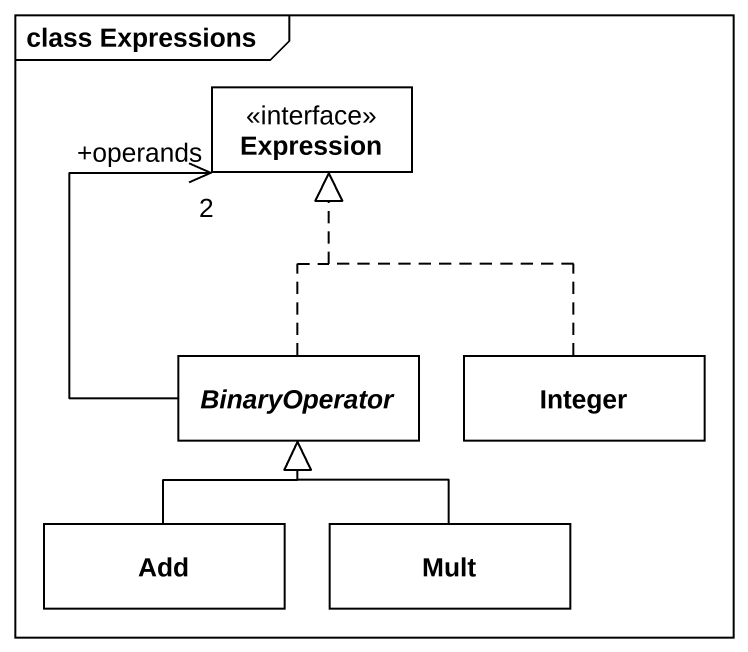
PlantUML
@startuml
mainframe class Expressions
hide circle
hide empty members
interface Expression #FFFFFF
abstract class BinaryOperator #FFFFFF
class Integer #FFFFFF
class Add #FFFFFF
class Mult #FFFFFF
BinaryOperator .up.|> Expression
BinaryOperator -up-> "+operands\n2" Expression
Integer .up.|> Expression
Add -up-|> BinaryOperator
Mult -up-|> BinaryOperator
@enduml
